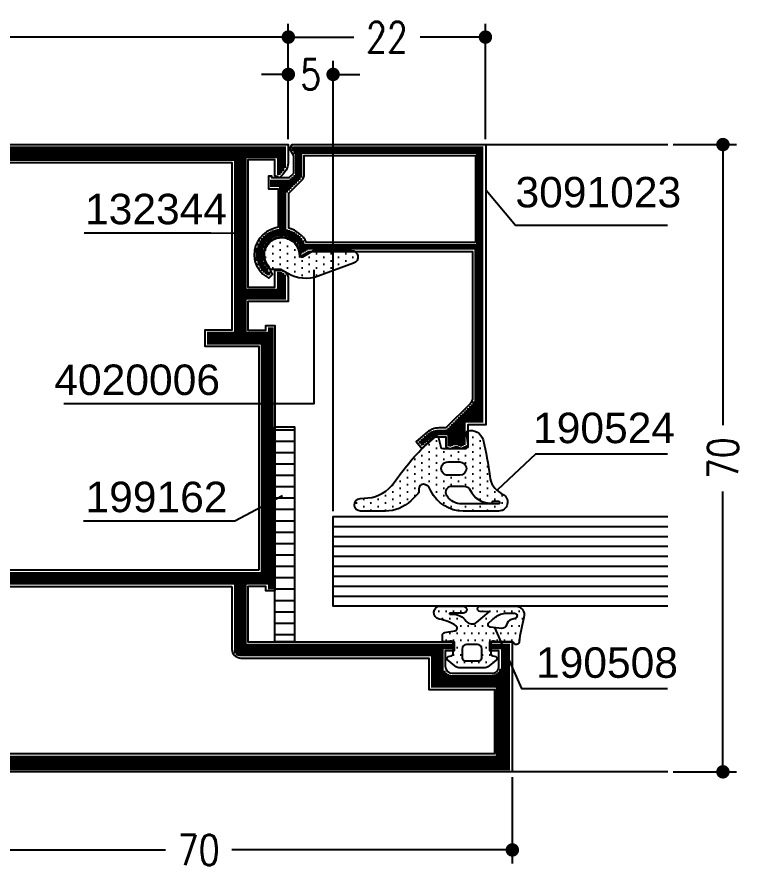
# Model space of a CAD drawing. Extents: x 14 to 627, y 30 to 279.
# Drawn here: x 138.93 to 179.44, y 58.8 to 106.39 of the extents above; entities that cross this region are included whole.
import ezdxf
from ezdxf.enums import TextEntityAlignment as Align

# ---------------------------------------------------------------- set-up
doc = ezdxf.new("R2010")
doc.units = 0
doc.header["$LTSCALE"] = 6
doc.linetypes.add('AUSGEZOGEN', pattern=[0])
doc.layers.get('0').update_dxf_attribs({"color": 4, "linetype": 'CONTINUOUS'})
doc.layers.get('DEFPOINTS').update_dxf_attribs({"linetype": 'AUSGEZOGEN'})
for name, color, linetype in [('CONST18', 3, 'CONTINUOUS'), ('CONST25', 3, 'CONTINUOUS'), ('DICHT_PAR', 3, 'CONTINUOUS'), ('DICHT_SCH', 3, 'CONTINUOUS'), ('KH_NOR', 7, 'CONTINUOUS'), ('KH_SCH', 3, 'CONTINUOUS'), ('KN_NOR', 7, 'CONTINUOUS'), ('KN_SCH', 3, 'CONTINUOUS'), ('LLMASSE', 7, 'AUSGEZOGEN'), ('PNR', 7, 'CONTINUOUS')]:
    doc.layers.add(name, color=color, linetype=linetype)
doc.styles.get("Standard").update_dxf_attribs({"font": 'simplex.shx', "width": 0.8})
doc.styles.add('SWISSL', font='swissl.ttf')
doc.dimstyles.new('DOK-1ZU1-PUNKT', dxfattribs={"dimscale": 0, "dimtxt": 3, "dimasz": 1.5, "dimexe": 1.5, "dimexo": 0.6, "dimgap": 1.5, "dimtad": 0, "dimdsep": 46, "dimtxsty": 'Standard', "dimblk": 'PUNKT', "dimblk1": 'PUNKT', "dimblk2": 'PUNKT', "dimcen": 0, "dimclrd": 2, "dimclre": 2, "dimclrt": 7, "dimadec": 0, "dimazin": 0, "dimtfac": 0.7, "dimtdec": 4, "dimtofl": 0, "dimtmove": 0, "dimatfit": 3, "dimldrblk": 'PUNKT', "dimfxl": 1, "dimtolj": 1, "dimtzin": 0, "dimarcsym": 0})
doc.dimstyles.new('DOK-1ZU1-STRICH1', dxfattribs={"dimscale": 0, "dimtxt": 3, "dimasz": 1.5, "dimexe": 1.5, "dimexo": 0.6, "dimgap": 1.5, "dimtad": 0, "dimdsep": 46, "dimtxsty": 'Standard', "dimblk": 'PUNKT', "dimblk1": 'PUNKT', "dimblk2": 'PUNKT', "dimcen": 0, "dimclrd": 2, "dimclre": 2, "dimclrt": 7, "dimadec": 0, "dimazin": 0, "dimtfac": 0.7, "dimtdec": 4, "dimtofl": 0, "dimtmove": 0, "dimatfit": 3, "dimldrblk": 'PUNKT', "dimfxl": 1, "dimtolj": 1, "dimtzin": 0, "dimarcsym": 0})
doc.dimstyles.new('DOK-1ZU2-PUNKT', dxfattribs={"dimscale": 0.5, "dimtxt": 3.4, "dimasz": 1.5, "dimexe": 1.5, "dimexo": 0.6, "dimgap": 1.5, "dimtad": 0, "dimlfac": 2, "dimdsep": 46, "dimtxsty": 'Standard', "dimblk": 'PUNKT', "dimblk1": 'PUNKT', "dimblk2": 'PUNKT', "dimcen": 0, "dimclrd": 3, "dimclre": 3, "dimclrt": 3, "dimadec": 0, "dimazin": 0, "dimtfac": 0.7, "dimtdec": 4, "dimtofl": 0, "dimtmove": 0, "dimatfit": 3, "dimldrblk": 'PUNKT', "dimfxl": 1, "dimtolj": 1, "dimtzin": 0, "dimarcsym": 0})

# ---------------------------------------------------------------- blocks, each defined once
blk = doc.blocks.new('STREIFEN')
at = {"layer": 'DICHT_SCH'}
h = blk.add_hatch(dxfattribs=at)
h.set_pattern_fill('LINE', color=256, scale=0.4, angle=90, style=0)
h.set_pattern_definition([(90, (-94.31533518184392, -226.5009291368289), (-1.27, 7.776250346772095e-17), [])])
h.paths.add_polyline_path([(0, 2.199999999999989), (0, 0), (24, 0), (24, 2.199999999999989)])
at = {"layer": 'DICHT_PAR'}
blk.add_lwpolyline([(0, 2.199999999999989), (0, 0), (24, 0), (24, 2.199999999999989)], close=True, dxfattribs=at)
blk = doc.blocks.new('LL199162')
blk.add_blockref('STREIFEN', (0, 0))
blk = doc.blocks.new('B-LL190508')
at = {"layer": 'DICHT_SCH'}
h = blk.add_hatch(dxfattribs=at)
h.set_pattern_fill('DOTS', color=256, scale=13, angle=-90.00000000000001, style=0)
h.set_pattern_definition([(270, (1.050707049445437, -3.70677759522296), (0.8124999999999999, -0.4062500000000002), [0, -0.8125])])
edge = h.paths.add_edge_path()
edge.add_arc((2.999999982506951, 0.330593251072699), 1.000000000000001, -1.272221872585407e-14, 105.2232402070224)
edge.add_arc((-2.514192307719908, 20.59370464558474), 20.00000000000001, -82.88554434381888, -74.7767597929776, ccw=False)
edge.add_arc((-1.74930629981418e-08, 0.4499999930694827), 0.3000000000000016, 97.11445565618142, 240.0000000000002)
edge.add_arc((-0.3000000174930602, -0.06961524920117768), 0.2999999999999985, -6.821210263296962e-13, 59.999999999999886, ccw=False)
edge.add_line((-1.74930629981418e-08, -0.06961524920117768), (-1.749306551574175e-08, -1.687299176897463))
edge.add_line((-1.74930629981418e-08, -1.687299176897469), (0.08977773039364839, -2.022354293399717))
edge.add_arc((-0.2000000174930801, -2.1000000069305), 0.3000000000000153, -89.99999999999682, 15.000000000005627, ccw=False)
edge.add_line((-0.2000000174930658, -2.400000006930526), (-1.26980192109938, -2.400000006930522))
edge.add_arc((-1.269801921222436, -2.100000007090898), 0.2999999998396241, -165.00000002350225, -89.99999997649633, ccw=False)
edge.add_line((-1.559579668986101, -2.177645720461271), (-1.647844684532831, -1.848236197910008))
edge.add_arc((-1.841029849790642, -1.900000006930512), 0.2, 15.00000000000025, 140.0000000000012)
edge.add_line((-1.994238738414436, -1.771442484993216), (-2.666044460612047, -2.572069367947591))
edge.add_arc((-1.900000017493054, -3.214856977634113), 1, 140.0000000000009, 180)
edge.add_line((-2.900000017493054, -3.214856977634113), (-2.900000017493053, -5.785143036226918))
edge.add_arc((-1.900000017493054, -5.785143036226913), 1, 180.0000000000002, 219.9999999999993)
edge.add_line((-2.66604446061204, -6.427930645913449), (-1.994238738414435, -7.228557528867826))
edge.add_arc((-1.841029849750596, -7.10000000711112), 0.199999999914585, 219.9999999529931, 345.0000000470065)
edge.add_line((-1.647844684532826, -7.151763815951028), (-1.559579668986093, -6.822354293399767))
edge.add_arc((-1.26980192109937, -6.900000006930512), 0.2999999999999993, 89.99999999999977, 164.9999999999999, ccw=False)
edge.add_line((-1.26980192109937, -6.600000006930514), (-0.200000017493057, -6.600000006930511))
edge.add_arc((-0.2000000174930658, -6.900000006930512), 0.3000000000000007, -8.58393680451428, 89.99999999999977, ccw=False)
edge.add_line((0.09663946208705632, -6.944777447170452), (0.002240329453530587, -7.57014838010388))
edge.add_arc((0.1999999823428471, -7.600000007071685), 0.1999999998588273, 171.4160631484813, 270.0000000470075)
edge.add_line((0.1999999825069398, -7.800000006930503), (0.7482700931537671, -7.800000006930507))
edge.add_arc((0.7482700931537654, -7.50000000693052), 0.2999999999999936, -90.00000000000001, -10.00000000000015)
edge.add_line((1.043712419057416, -7.552094460230592), (1.247227064125431, -6.397905553630457))
edge.add_arc((1.542669390029092, -6.450000006930537), 0.2999999999999962, 33.71261571377721, 169.9999999999996, ccw=False)
edge.add_arc((-2.366940695689946, -9.0586297195659), 5.000000000000002, 10.19230633593429, 33.71261571377801, ccw=False)
edge.add_arc((3.269406714833197, -8.022391051604316), 0.7311143642865103, 191.957423447899, 357.8366345207012)
edge.add_line((3.999999982506951, -8.049989799689357), (3.999962546374912, -5.482666080798323))
edge.add_arc((3.599962546417432, -5.482671913507559), 0.4000000000000089, 0.0008354740569873116, 180.0008354740567)
edge.add_line((3.199962546459945, -5.482677746216808), (3.199980918121061, -6.959880956656836))
edge.add_arc((3.153974862705981, -6.959881242778323), 0.04600605541597135, -180.0003563347002, 0.0003563346957093927, ccw=False)
edge.add_line((3.10796880729089, -6.959880956656832), (3.107968807290888, -6.747518851348637))
edge.add_arc((1.108037209938646, -6.730977814135912), 1.999999999999996, -0.4738712128819647, 52.82349616045679)
edge.add_arc((2.799999982506948, -4.500000006930534), 0.7999999999999993, 140.4219632427655, 232.8234961604567, ccw=False)
edge.add_line((2.183393958129914, -3.990297141819951), (3.357509942728503, -2.569926492610808))
edge.add_line((3.3575099427285, -2.569926492610819), (3.399999982506952, -3.584999032961219))
edge.add_arc((3.699999982506954, -3.584999033207325), 0.2999999999999998, 179.9999999529953, 360.0000000470047)
edge.add_line((3.999999982506951, -3.584999032961207), (3.999999982506956, 0.3305932510727114))
edge = h.paths.add_edge_path(flags=16)
edge.add_line((3.199999982506954, -0.6282729752047373), (3.199999982506954, 0.2305932510726976))
edge.add_arc((2.899999982506957, 0.2305932510727047), 0.3000000000000016, -1.272221872585407e-14, 165)
edge.add_line((2.610222234620226, 0.3082389646034613), (2.50596038668327, -0.08087154918825945))
edge.add_arc((1.733219725652022, 0.1261836868937536), 0.7999999999999997, -78.15788068679927, -15, ccw=False)
edge.add_arc((1.999999982506937, -1.14614814661212), 0.5000000000000001, 101.842119313201, 186.0290041602307)
edge.add_line((1.50276555563457, -1.198664094027222), (1.634078603093823, -2.441969625167381))
edge.add_arc((1.932419259140191, -2.410460056973946), 0.2999999998965212, 186.0290041132243, 320.4219632897709)
edge.add_line((2.163646518358634, -2.601598631134792), (2.741515043449543, -1.902530137981206))
edge.add_arc((1.199999982506954, -0.6282729752047373), 1.999999999999994, -39.5780367572354, -1.272221872585407e-14)
edge = h.paths.add_edge_path(flags=16)
edge.add_arc((-0.8000000174930602, -5.100000006930529), 0.4999999999999964, -90, 0, ccw=False)
edge.add_line((-0.8000000174930602, -5.600000006930514), (-1.800000017493061, -5.600000006930514))
edge.add_arc((-1.800000017739192, -5.300000007176649), 0.299999999753874, -180.00000004700632, -89.99999995299368, ccw=False)
edge.add_line((-2.100000017493057, -5.300000006930517), (-2.10000001749306, -3.700000006930507))
edge.add_arc((-1.80000001749306, -3.700000006930509), 0.3000000000000009, 89.99999999999977, 180, ccw=False)
edge.add_line((-1.80000001749306, -3.400000006930512), (-0.8000000174930588, -3.400000006930515))
edge.add_arc((-0.8000000174930602, -3.900000006930512), 0.5, -2.2737367544323206e-13, 89.99999999999977, ccw=False)
edge.add_line((-0.3000000174930602, -3.900000006930512), (-0.300000017493063, -5.10000000693052))
at = {"layer": 'DICHT_PAR'}
for points in [[(3.999999982506953, 0.3305932510727132, 0.4943569637722948), (2.737419397258055, 1.295503317478037, -0.03539601838339958), (-0.03715556858015745, 0.747690209609118, 0.7191390354989544), (-0.1500000174930527, 0.1901923719341596, -0.2679491924311256), (-1.749306122178496e-08, -0.06961524920117768), (-1.749306210996338e-08, -1.687299176897469), (0.089777730393652, -2.022354293399715, -0.4931454260313171), (-0.200000017493065, -2.400000006930526), (-1.26980192109937, -2.400000006930512, -0.3394542590921118), (-1.559579668986101, -2.177645720461271), (-1.647844684532826, -1.848236197910012, 0.6068148963146014), (-1.994238738414436, -1.771442484993216), (-2.666044460612055, -2.572069367947591, 0.1763269807084609), (-2.900000017493054, -3.214856977634113), (-2.900000017493054, -5.785143036226913, 0.1763269807084611), (-2.66604446061204, -6.427930645913449), (-1.994238738414436, -7.228557528867825, 0.6068148968758568), (-1.647844684532826, -7.151763815951028), (-1.559579668986087, -6.822354293399755, -0.339454258863376), (-1.26980192109937, -6.600000006930514), (-0.2000000174930516, -6.600000006930514, -0.4588069095179975), (0.09663946208705632, -6.944777447170452), (0.00224032945352981, -7.570148380103888, 0.4588069100145539), (0.1999999825069398, -7.800000006930503), (0.7482700931537654, -7.800000006930503, 0.3639702342662018), (1.043712419057416, -7.552094460230592), (1.247227064125441, -6.397905553630466, -0.6763345122321475), (1.792218969968603, -6.28349172740063, -0.102988530757243), (2.55415619428125, -8.173866813745406, 0.8837861257265126), (3.999999982506951, -8.049989799689357), (3.999962546374904, -5.482666080798325, 0.9999999999999972), (3.199962546459945, -5.482677746216808), (3.199980918121058, -6.959880956656832, -1.000006219233057), (3.10796880729089, -6.959880956656832), (3.10796880729089, -6.74751885134863, 0.2368386138423189), (2.316582047487431, -5.137422237560642, -0.426544051657322), (2.183393958129914, -3.990297141819951), (3.357509942728502, -2.569926492610819), (3.399999982506957, -3.584999032961207, 1.000000000820386), (3.999999982506951, -3.584999032961207), (3.999999982506953, 0.3305932510727132)], [(3.199999982506956, -0.6282729752047373), (3.199999982506956, 0.2305932510727047, 0.8769764629927566), (2.610222234620228, 0.3082389646034613), (2.505960386683274, -0.08087154918825945, -0.282772991566958), (1.897392191408901, -0.656789749109862, 0.3847999234038062), (1.502765555634571, -1.198664094027222), (1.63407860309383, -2.441969625167388, 0.6643541298328625), (2.163646518358636, -2.601598631134792), (2.741515043449542, -1.902530137981202, 0.1744291887555947), (3.199999982506956, -0.6282729752047373)], [(-0.3000000174930584, -5.100000006930529, -0.414213562373095), (-0.8000000174930602, -5.600000006930514), (-1.80000001749306, -5.600000006930514, -0.414213562853683), (-2.100000017493057, -5.300000006930517), (-2.100000017493057, -3.700000006930509, -0.4142135623730961), (-1.80000001749306, -3.400000006930512), (-0.8000000174930602, -3.400000006930512, -0.414213562373095), (-0.3000000174930584, -3.900000006930512), (-0.3000000174930584, -5.100000006930529)]]:
    blk.add_lwpolyline(points, format="xyb", close=True, dxfattribs=at)
blk = doc.blocks.new('PUNKT')
at = {"color": 0, "linetype": 'CONTINUOUS'}
blk.add_line((-0.5, 0), (-1, 0), dxfattribs=at)
at = {"color": 0, "linetype": 'CONTINUOUS', "const_width": 0.5}
blk.add_lwpolyline([(-0.25, 0, 1), (0.25, 0, 1)], format="xyb", close=True, dxfattribs=at)
blk = doc.blocks.new('*D46')
at = {"layer": 'DEFPOINTS', "color": 0}
for p in [(131.5699647774539, 64.2793853875289), (166.5696997443237, 64.27938538737507), (166.5696997443237, 59.92026233987235)]:
    blk.add_point(p, dxfattribs=at)
at = {"layer": 'LLMASSE', "color": 3, "lineweight": -2}
for p, q in [((131.5699647774539, 63.97938538752891), (131.5699647774539, 59.17026233987235)), ((166.5696997443237, 63.97938538737507), (166.5696997443237, 59.17026233987235)), ((132.3199647774539, 59.92026233987235), (147.2188798799364, 59.92026233987235)), ((165.8196997443237, 59.92026233987235), (150.9207846418412, 59.92026233987235))]:
    blk.add_line(p, q, dxfattribs=at)
at = {"layer": 'LLMASSE', "color": 3, "lineweight": -2, "xscale": 0.75, "yscale": 0.75, "zscale": 0.75, "rotation": 180}
blk.add_blockref('PUNKT', (131.5699647774539, 59.92026233987235), dxfattribs=at)
at = {"layer": 'LLMASSE', "color": 3, "lineweight": -2, "xscale": 0.75, "yscale": 0.75, "zscale": 0.75}
blk.add_blockref('PUNKT', (166.5696997443237, 59.92026233987235), dxfattribs=at)
at = {"layer": 'LLMASSE', "color": 3, "insert": (149.0698322608888, 59.92026233987235), "char_height": 1.7, "attachment_point": 5}
blk.add_mtext('\\A1;70', dxfattribs=at)
blk = doc.blocks.new('*D48')
at = {"layer": 'DEFPOINTS', "color": 0}
for p in [(154.0696997444775, 103.1944517488074), (154.0696997444775, 99.27938538737507), (156.5696997444007, 78.5293573907327)]:
    blk.add_point(p, dxfattribs=at)
at = {"layer": 'LLMASSE', "color": 3, "lineweight": -2}
for p, q in [((154.0696997444775, 99.57938538737507), (154.0696997444775, 103.9444517488074)), ((156.5696997444007, 78.8293573907327), (156.5696997444007, 103.9444517488074)), ((153.3196997444775, 103.1944517488074), (152.5696997444775, 103.1944517488074)), ((157.3196997444007, 103.1944517488074), (158.0696997444007, 103.1944517488074))]:
    blk.add_line(p, q, dxfattribs=at)
at = {"layer": 'LLMASSE', "color": 3, "lineweight": -2, "xscale": 0.75, "yscale": 0.75, "zscale": 0.75}
blk.add_blockref('PUNKT', (154.0696997444775, 103.1944517488074), dxfattribs=at)
at = {"layer": 'LLMASSE', "color": 3, "lineweight": -2, "xscale": 0.75, "yscale": 0.75, "zscale": 0.75, "rotation": 180}
blk.add_blockref('PUNKT', (156.5696997444007, 103.1944517488074), dxfattribs=at)
at = {"layer": 'LLMASSE', "color": 3, "insert": (155.3196997444391, 103.1944517488074), "char_height": 1.7, "attachment_point": 5}
blk.add_mtext('\\A1;5', dxfattribs=at)
blk = doc.blocks.new('*D52')
at = {"layer": 'DEFPOINTS', "color": 0}
for p in [(175.2480016913155, 99.27935738734948), (178.32404132855, 99.27935738734948), (175.248001690964, 64.27938538737503)]:
    blk.add_point(p, dxfattribs=at)
at = {"layer": 'LLMASSE', "color": 3, "lineweight": -2}
for p, q in [((175.5480016913155, 99.27935738734948), (179.07404132855, 99.27935738734948)), ((178.32404132855, 98.52935738734948), (178.32404132855, 83.63032376831462)), ((178.32404132855, 65.02938538737503), (178.32404132855, 79.92841900640987)), ((175.548001690964, 64.27938538737503), (179.07404132855, 64.27938538737503))]:
    blk.add_line(p, q, dxfattribs=at)
at = {"layer": 'LLMASSE', "color": 3, "lineweight": -2, "xscale": 0.75, "yscale": 0.75, "zscale": 0.75}
for p, rotation in [((178.32404132855, 99.27935738734948), 90), ((178.32404132855, 64.27938538737503), 270)]:
    blk.add_blockref('PUNKT', p, dxfattribs=dict(at, rotation=rotation))
at = {"layer": 'LLMASSE', "color": 3, "insert": (178.32404132855, 81.77937138736227), "char_height": 1.7, "attachment_point": 5, "rotation": 90}
blk.add_mtext('\\A1;70', dxfattribs=at)
blk = doc.blocks.new('B-LL132344')
at = {"layer": 'KH_SCH'}
h = blk.add_hatch(dxfattribs=at)
h.set_pattern_fill('_U', color=256, scale=0.2, style=0, pattern_type=0)
h.set_pattern_definition([(0, (33.76173578562217, 26.39453715693752), (0, 0.2), [])])
edge = h.paths.add_edge_path()
edge.add_line((0.2000127274254686, 6.200530902876203), (19.99997200015385, 6.200613742728223))
edge.add_line((19.99997200015385, 6.200613742728223), (19.99997200015368, -6.299936361737187))
edge.add_line((19.99997200015368, -6.299936361737187), (22.59997200033171, -6.299936361648312))
edge.add_line((22.59997200033171, -6.299936361648312), (22.59997200004744, -4.199936361471876))
edge.add_line((22.59997200004744, -4.199936361471876), (21.29997200002271, -4.19993636163596))
edge.add_line((21.29997200002271, -4.19993636163596), (21.299971999977, -0.2999363616110244))
edge.add_line((21.299971999977, -0.2999363616110244), (48.699971999977, -0.2999363615694079))
edge.add_line((48.699971999977, -0.2999363615694079), (48.69997200002271, -4.199936361557068))
edge.add_line((48.69997200002271, -4.199936361557068), (47.39997199995555, -4.199936361639109))
edge.add_line((47.39997199995555, -4.199936361639109), (47.39997200013647, -6.299936361733069))
edge.add_line((47.39997200013647, -6.299936361733069), (50.83702419018825, -6.299936361544775))
edge.add_line((50.83702419018825, -6.299936361544775), (51.11914735934013, -4.699936361387349))
edge.add_line((51.11914735934013, -4.699936361387349), (49.8999720000024, -4.699936361630025))
edge.add_line((49.8999720000024, -4.699936361630025), (49.89997199994603, -0.2999363616528932))
edge.add_line((49.89997199994603, -0.2999363616528932), (55.69997169745225, -0.2999363613224482))
edge.add_line((55.69997169745225, -0.2999363613224482), (55.69999969745218, -18.80000000015233))
edge.add_line((55.69999969745218, -18.80000000015233), (69.80000003672086, -18.80000000005278))
edge.add_line((69.80000003672086, -18.80000000005278), (69.8000126907565, 50.8000000001376))
edge.add_line((69.8000126907565, 50.8000000001376), (68.10417578330677, 50.8))
edge.add_arc((68.10417578330677, 48.99999999999999), 1.800000000000011, 90, 135.0000000000016)
edge.add_line((66.83138357717094, 50.27279220613575), (66.52379677833721, 49.96520540730201))
edge.add_line((66.52379677833721, 49.96520540730201), (66.63364845485576, 49.70000000000152))
edge.add_line((66.63364845485576, 49.70000000000152), (68.50001272723357, 49.7000000000228))
edge.add_line((68.50001272723357, 49.7000000000228), (68.50001272754737, 46.29999999984429))
edge.add_line((68.50001272754737, 46.29999999984429), (53.90001272729575, 46.29999999998138))
edge.add_line((53.90001272729575, 46.29999999998138), (53.90001272724925, 49.6999999999795))
edge.add_line((53.90001272724925, 49.6999999999795), (55.80001272735865, 49.69999999997948))
edge.add_line((55.80001272735865, 49.69999999997948), (55.80001272727252, 50))
edge.add_arc((55.00001272727252, 50), 0.7999999999999972, 0, 90.00000000211544)
edge.add_line((55.00001272724298, 50.8), (52.70001272719573, 50.79999999991507))
edge.add_line((52.70001272719573, 50.79999999991507), (52.70001272754441, 46.29999999983976))
edge.add_line((52.70001272754441, 46.29999999983976), (49.10001272732891, 46.29999999995513))
edge.add_line((49.10001272732891, 46.29999999995513), (49.10001272726738, 48.70000000000002))
edge.add_line((49.10001272726738, 48.70000000000002), (49.60001272727252, 48.70000000000003))
edge.add_line((49.60001272727252, 48.70000000000003), (49.60001272727253, 49.30000000000003))
edge.add_line((49.60001272727253, 49.30000000000003), (20.39999999999999, 49.30000000000001))
edge.add_line((20.39999999999999, 49.30000000000001), (20.39999999999999, 48.7))
edge.add_line((20.39999999999999, 48.7), (20.89999872727169, 48.69999999999999))
edge.add_line((20.89999872727169, 48.69999999999999), (20.9000140000599, 46.30000000005455))
edge.add_line((20.9000140000599, 46.30000000005455), (14.30001272726719, 46.29999999994541))
edge.add_line((14.30001272726719, 46.29999999994541), (14.30001273377724, 69.30000000548286))
edge.add_line((14.30001273377724, 69.30000000548286), (13.7000127272438, 69.30000000132453))
edge.add_line((13.7000127272438, 69.30000000132453), (13.70001272740789, 68.29999999993123))
edge.add_line((13.70001272740789, 68.29999999993123), (11.80001283973202, 68.29999999999998))
edge.add_arc((11.80001283976822, 69.3000001124957), 1.000000112495712, 180.0000000000041, 269.9999999979258, ccw=False)
edge.add_line((10.80001272727252, 69.30000011249562), (10.80001272727218, 73.69999999739613))
edge.add_arc((11.80001271555325, 73.70000001171894), 0.9999999882810721, 89.9999993286632, 180.0000008206364, ccw=False)
edge.add_line((11.80001272727029, 74.7), (13.70001272723561, 74.70000000002292))
edge.add_line((13.70001272723561, 74.70000000002292), (13.70001272731764, 73.70000000380085))
edge.add_line((13.70001272731764, 73.70000000380085), (14.30001271037002, 73.70000001538806))
edge.add_line((14.30001271037002, 73.70000001538806), (14.30001273179352, 75.80000000677212))
edge.add_line((14.30001273179352, 75.80000000677212), (0.2000127271195744, 75.79999999994303))
edge.add_line((0.2000127271195741, 75.79999999994303), (0.2000127274254686, 6.20053090287621))
edge = h.paths.add_edge_path(flags=16)
edge.add_line((22.30001306618141, 47.90000000000001), (22.30000137339752, 6.200000000000003))
edge.add_line((22.30000137339752, 6.200000000000003), (21.6, 6.200000000000003))
edge.add_line((21.6, 6.200000000000003), (21.60000000000001, 1.099999999999998))
edge.add_line((21.60000000000001, 1.099999999999998), (47.69994400000019, 1.100000000000009))
edge.add_line((47.69994400000019, 1.100000000000009), (47.69994400000019, 10.80000000000074))
edge.add_line((47.69994400000019, 10.80000000000074), (49.09999999999999, 10.80000000000074))
edge.add_line((49.09999999999999, 10.80000000000074), (49.09999999999998, 7.80000000000074))
edge.add_line((49.09999999999998, 7.80000000000074), (57.09999999999995, 7.800000000000683))
edge.add_line((57.09999999999995, 7.800000000000683), (57.09999999999994, 7.199999999918649))
edge.add_arc((56.30000000036912, 7.199999999631508), 0.7999999996308134, -90.00000002644128, 2.0564925762300845e-08, ccw=False)
edge.add_line((56.29999999999993, 6.400000000000691), (50.29999999999997, 6.400000000000723))
edge.add_arc((50.29999999999995, 5.200000000000724), 1.199999999999999, 89.99999999999933, 179.9999999999997)
edge.add_line((49.09999999999995, 5.200000000000731), (49.09999999999996, 2.299999999999997))
edge.add_arc((50.29999999999995, 2.299999999999994), 1.199999999999996, 179.9999999999998, 270.0000000000007)
edge.add_line((50.29999999999997, 1.099999999999994), (56.29999999999995, 1.100000000000069))
edge.add_arc((56.29999999999995, 0.3000000000000682), 0.8000000000000007, 0, 90.00000000000051, ccw=False)
edge.add_line((57.09999999999995, 0.3000000000000682), (57.09999999999997, -17.20000000000014))
edge.add_line((57.09999999999997, -17.20000000000014), (68.20000000000002, -17.19999999999997))
edge.add_line((68.20000000000002, -17.19999999999997), (68.20000000000002, 44.89999999999993))
edge.add_line((68.20000000000002, 44.89999999999993), (49.10001272727235, 44.90000000000006))
edge.add_line((49.10001272727235, 44.90000000000006), (49.10001272727247, 41.90000000000005))
edge.add_line((49.10001272727247, 41.90000000000005), (47.69995672727239, 41.90000000000004))
edge.add_line((47.69995672727239, 41.90000000000004), (47.69995672727231, 47.90000000000001))
edge.add_line((47.69995672727231, 47.90000000000001), (22.30001306618141, 47.90000000000001))
edge = h.paths.add_edge_path(flags=16)
edge.add_line((20.90000000000004, 44.90000000000004), (13.70001272727268, 44.90000000000004))
edge.add_arc((13.70001272727268, 45.70000000000005), 0.8000000000000043, 180, 270, ccw=False)
edge.add_line((12.90001272727268, 45.70000000000005), (12.90001272727256, 66.90000000000296))
edge.add_line((12.90001272727256, 66.90000000000296), (9.400012727322208, 66.89999999995173))
edge.add_line((9.400012727322208, 66.89999999995173), (9.400012727270932, 74.20000000000013))
edge.add_line((9.400012727270932, 74.20000000000013), (1.799999999999772, 74.20000000000002))
edge.add_line((1.799999999999773, 74.20000000000002), (1.799999999999773, 7.80000000000004))
edge.add_line((1.799999999999773, 7.800000000000033), (20.90000000000005, 7.800000000000004))
edge.add_line((20.90000000000005, 7.800000000000004), (20.90000000000004, 44.90000000000004))
at = {"layer": 'KH_NOR'}
for points in [[(1.272742634752224e-05, 6.000530066106556), (19.79997200015385, 6.000612905958572), (19.79997200015368, -6.49993636174402), (22.79997200035879, -6.499936361641472), (22.79997200002037, -3.999936361446633), (21.49997200002036, -3.999936361610713), (21.49997199997934, -0.4999363616107253), (48.49997199997934, -0.4999363615697092), (48.49997200002036, -3.99993636156969), (47.19997199993832, -3.999936361651732), (47.1999720001537, -6.499936361744025), (51.00484411642628, -6.49993636153558), (51.35749807786596, -4.4999363613399), (50.09997199999985, -4.499936361590212), (50.09997199994858, -0.4999363616414989), (55.49997200015369, -0.4999363613338446), (55.50000000015361, -19.00000000015374), (70.00000000035871, -19.00000000005137), (70.00001272711869, 51.00000000015382), (68.10417578330677, 51, 0.198912367379658), (66.68996222093367, 50.41421356237309), (66.28788069291656, 50.01213203435597), (66.50001272727252, 49.50000000000001), (68.30001272725201, 49.50000000002052), (68.30001272752891, 46.49999999984618), (54.10001272729301, 46.49999999997949), (54.100012727252, 49.49999999997949), (56.0000127274161, 49.49999999997951), (56.00001272727252, 50, 0.414213562373095), (55.00001272727252, 51), (52.50001272718023, 50.9999999999077), (52.50001272752891, 46.49999999984618), (49.30001272732379, 46.49999999994873), (49.30001272727251, 48.50000000000001), (49.80001272727252, 48.50000000000001), (49.80001272727252, 49.50000000000001), (20.19999999999999, 49.5), (20.19999999999999, 48.5), (20.69999999999999, 48.5), (20.7000127273235, 46.50000000005127), (14.5000127273238, 46.49999999994873), (14.50001273383385, 69.50000000686899), (13.50001272721097, 69.49999999993847), (13.50001272737507, 68.49999999993847), (11.80001272727236, 68.5, -0.41421348000001), (11.00001272727252, 69.30000000000007), (11.00001272727217, 73.70000000000005, -0.4142135699999867), (11.8000127272727, 74.5), (13.50001272725201, 74.5000000000205), (13.50001272733404, 73.49999999993847), (14.50001270832968, 73.50000001925048), (14.50001273383385, 76.00000000686899), (1.272711869504395e-05, 75.99999999984617), (1.272742634752224e-05, 6.000530066106556)], [(20.70000000000005, 44.70000000000005), (13.70001272727268, 44.70000000000005, -0.414213562373095), (12.70001272727268, 45.70000000000005), (12.70001272727256, 66.70000000000005), (9.200012727323617, 66.69999999994877), (9.200012727272338, 74.00000000000011), (1.999999999999773, 74), (1.999999999999773, 8.000000000000028), (20.70000000000005, 8), (20.70000000000005, 44.70000000000005)], [(22.50001301010092, 47.7), (22.50000131731703, 6.000000000000004), (21.8, 6.000000000000004), (21.8, 1.299999999999997), (47.49994400000018, 1.300000000000001), (47.4999440000002, 11.00000000000074), (49.29999999999998, 11.00000000000074), (49.29999999999997, 8.000000000000735), (57.29999999999994, 8.000000000000686), (57.29999999999994, 7.200000000000692, -0.4142135626133905), (56.29999999999993, 6.200000000000692), (50.29999999999997, 6.200000000000728, 0.4142135623730961), (49.29999999999996, 5.200000000000731), (49.29999999999995, 2.299999999999997, 0.4142135623730992), (50.29999999999997, 1.299999999999994), (56.29999999999994, 1.300000000000068, -0.4142135623730992), (57.29999999999995, 0.3000000000000682), (57.29999999999995, -17.00000000000014), (68, -16.99999999999997), (68, 44.69999999999993), (49.30001272727236, 44.70000000000005), (49.30001272727247, 41.70000000000005), (47.49995672727238, 41.70000000000005), (47.49995672727232, 47.7), (22.50001301010092, 47.7)]]:
    blk.add_lwpolyline(points, format="xyb", close=True, dxfattribs=at)
blk = doc.blocks.new('*U55')
at = {"layer": 'CONST25'}
for p, q in [((-2.842170943040401e-14, 9.999999999999773), (37.35660389312687, 9.999999999999773)), ((-2.842170943040401e-14, 8.888888888888687), (37.35660389312687, 8.888888888888687)), ((-2.842170943040401e-14, 7.777777777777601), (37.35660389312687, 7.777777777777601)), ((-2.842170943040401e-14, 6.666666666666515), (37.35660389312687, 6.666666666666515)), ((-2.842170943040401e-14, 5.555555555555429), (37.35660389312687, 5.555555555555429)), ((-2.842170943040401e-14, 4.444444444444343), (37.35660389312687, 4.444444444444343)), ((-2.842170943040401e-14, 3.333333333333258), (37.35660389312687, 3.333333333333258)), ((-2.842170943040401e-14, 2.222222222222172), (37.35660389312687, 2.222222222222172)), ((-2.842170943040401e-14, 1.111111111111086), (37.35660389312687, 1.111111111111086))]:
    blk.add_line(p, q, dxfattribs=at)
blk.add_lwpolyline([(37.35660389312687, 0), (0, 0), (2.842170943040401e-14, 10), (37.3566038931269, 10)], dxfattribs=at)
blk = doc.blocks.new('*D59')
at = {"color": 3, "lineweight": -2}
for p, q in [((119.8196997443749, 105.27940702403), (134.7187473636495, 105.27940702403)), ((153.3196997448289, 105.27940702403), (138.4206521255543, 105.27940702403)), ((119.0696997443749, 105.1343266339827), (119.0696997443749, 104.52940702403))]:
    blk.add_line(p, q, dxfattribs=at)
at = {"layer": 'DEFPOINTS', "color": 0}
for p in [(119.0696997443749, 105.4343266339827), (119.0696997443749, 105.27940702403), (154.0696997448289, 99.27935738745111)]:
    blk.add_point(p, dxfattribs=at)
at = {"color": 3, "lineweight": -2, "xscale": 0.75, "yscale": 0.75, "zscale": 0.75, "rotation": 180}
blk.add_blockref('PUNKT', (119.0696997443749, 105.27940702403), dxfattribs=at)
at = {"color": 3, "lineweight": -2, "xscale": 0.75, "yscale": 0.75, "zscale": 0.75}
blk.add_blockref('PUNKT', (154.0696997448289, 105.27940702403), dxfattribs=at)
at = {"color": 3, "insert": (136.5696997446019, 105.27940702403), "char_height": 1.7, "attachment_point": 5}
blk.add_mtext('\\A1;70', dxfattribs=at)
blk = doc.blocks.new('*D71')
at = {"color": 3, "linetype": 'ByBlock'}
for p, q in [((1.836909530733566e-17, 2.831068712794149e-15), (3.940542073943423e-16, 6.135606122153078)), ((11.00000000005164, -0.3000000000257018), (11.00000000005164, 6.135606122153078)), ((0.7500000000000003, 5.385606122153078), (3.649047619073427, 5.385606122153078)), ((10.25000000005164, 5.385606122153078), (7.350952380978189, 5.385606122153078))]:
    blk.add_line(p, q, dxfattribs=at)
at = {"layer": 'DEFPOINTS', "color": 0, "linetype": 'ByBlock'}
for p in [(11.00000000005164, 5.385606122153078), (0, -0.2999999999999972), (11.00000000005164, -0.6000000000257018)]:
    blk.add_point(p, dxfattribs=at)
at = {"color": 3, "linetype": 'ByBlock', "xscale": 0.75, "yscale": 0.75, "zscale": 0.75, "rotation": 180}
blk.add_blockref('PUNKT', (3.481314691260031e-16, 5.385606122153078), dxfattribs=at)
at = {"color": 3, "linetype": 'ByBlock', "xscale": 0.75, "yscale": 0.75, "zscale": 0.75}
blk.add_blockref('PUNKT', (11.00000000005164, 5.385606122153078), dxfattribs=at)
at = {"color": 3, "linetype": 'ByBlock', "insert": (5.500000000025807, 5.385606122153078), "char_height": 1.7, "attachment_point": 5}
blk.add_mtext('\\A1;22', dxfattribs=at)
blk = doc.blocks.new('B-LL190524')
at = {"layer": 'DICHT_SCH'}
h = blk.add_hatch(dxfattribs=at)
h.set_pattern_fill('DOTS', color=256, scale=13, style=0)
h.set_pattern_definition([(0, (-3.92410173595469, -2.758173902722573), (0.40625, 0.8125), [0, -0.8125])])
edge = h.paths.add_edge_path()
edge.add_arc((-3.317893153427004, 5.088597082690742), 2.499763217195936, 209.9886112795734, 263.450962235275, ccw=False)
edge.add_line((-5.482999999999979, 3.839145809143589), (-5.633999999999979, 4.100145809143591))
edge.add_arc((-6.50001270594689, 3.600149227737461), 0.9999872940589334, 30.00019413945395, 180.0001958734893)
edge.add_line((-7.49999999999998, 3.600145809143591), (-7.49999999999998, -0.3688541908564105))
edge.add_arc((-3.4998941207474, -0.3683754952568121), 4.000105907895506, 180.0068566278557, 244.0067749354298)
edge.add_line((-5.252999999999978, -3.963854190856409), (-4.85099999999998, -4.159854190856411))
edge.add_arc((-4.981615732636898, -4.428688760415451), 0.2988854218630834, 30.086777426792025, 64.08677712434991, ccw=False)
edge.add_line((-4.722999999999979, -4.278854190856411), (-4.566999999999981, -4.549854190856411))
edge.add_arc((-5.000006552633277, -4.799857741136122), 0.4999964497632269, -89.99924911820318, 30.000704658509278, ccw=False)
edge.add_line((-4.99999999999998, -5.299854190856411), (-5.30899999999998, -5.299854190856411))
edge.add_arc((-5.308858300480525, -5.599575336897352), 0.2997211795366636, 90.02708779118912, 135.3271954413014)
edge.add_line((-5.521999999999981, -5.388854190856414), (-6.34299999999998, -6.218854190856412))
edge.add_arc((-3.49939011838534, -9.032883733510333), 4.000609881723719, 135.2995618859506, 179.9995768971643)
edge.add_line((-7.49999999999998, -9.03285419085641), (-7.49999999999998, -11.79985419085641))
edge.add_arc((-6.800168349461039, -11.79985721048099), 0.699831650545456, 179.9997527809096, 354.9997836046462)
edge.add_line((-6.10299999999998, -11.86085419085641), (-6.027999999999979, -11.00885419085641))
edge.add_arc((-2.042363297241508, -11.3574111131723), 4.000848891731571, 124.7180367418269, 175.0020130776353, ccw=False)
edge.add_arc((-21.40454471195387, 16.5911929858545), 29.99942377251496, 304.7127477539026, 314.9966204203074)
edge.add_line((-0.1929999999999907, -4.622854190856426), (0.8120000000000207, -3.616854190856412))
edge.add_arc((0.6003736228409794, -3.405036694926893), 0.2994200646104273, 314.9741399064044, 434.974093683117)
edge.add_line((0.6780000000000221, -3.11585419085641), (-0.351999999999979, -2.839854190856411))
edge.add_arc((-0.3002386306365228, -2.646915420567336), 0.199761378747346, 179.9824380263412, 254.9823848290963, ccw=False)
edge.add_line((-0.4999999999999787, -2.646854190856413), (-0.4999999999999787, -0.09985419085641212))
edge.add_arc((-0.1997960646422729, -0.0998462910687038), 0.3002039354616461, 81.61131212566329, 180.0015077233884, ccw=False)
edge.add_line((-0.1559999999999793, 0.1971458091435885), (1.156000000000022, 0.003145809143589418))
edge.add_arc((1.199340047853499, 0.3001224449611525), 0.300122444961151, 261.6970073034988, 327.3366558788417)
edge.add_arc((0.0997399023290434, 0.5002534121344712), 1.399903313767392, 345.0090689760942, 435.5950010450154)
edge.add_arc((-7.018812010112732, -27.19893356731409), 29.99918197495759, 75.58753979790686, 83.46192188605454)
edge = h.paths.add_edge_path(flags=16)
edge.add_arc((-2.74999999999998, -0.7498541908564107), 0.7500000000000009, 0, 180)
edge.add_line((-3.49999999999998, -0.7498541908564106), (-3.49999999999998, -2.049854190856411))
edge.add_arc((-2.74999999999998, -2.049854191164067), 0.7500000000000009, 179.9999999764969, 360.0000000235032)
edge.add_line((-1.999999999999979, -2.049854190856411), (-1.999999999999979, -0.7498541908564107))
edge = h.paths.add_edge_path(flags=16)
edge.add_arc((-5.502050336243697, -0.2963033723751143), 0.7970962018495147, 359.385349966091, 424.6677949832867)
edge.add_arc((-4.100094565185552, 2.687772761748694), 2.499905462648351, 179.9914500601385, 244.88868677568712, ccw=False)
edge.add_line((-6.599999999999978, 2.688145809143588), (-6.599999999999978, 2.900145809143588))
edge.add_line((-6.599999999999978, 2.900145809143588), (-6.49999999999998, 2.900145809143588))
edge.add_arc((-6.499999925251442, 3.00014573439505), 0.09999992525148955, 269.9999571722104, 360.0000428277906)
edge.add_line((-6.399999999999981, 3.000145809143589), (-6.399999999999981, 3.600145809143591))
edge.add_arc((-6.499999925251441, 3.600145883892129), 0.09999992525148778, 359.9999571722104, 450.0000428277906)
edge.add_line((-6.49999999999998, 3.700145809143589), (-6.599999999999978, 3.700145809143589))
edge.add_arc((-6.600000074707498, 3.600145883851107), 0.09999992529250916, 89.99995719571199, 180.000042804286)
edge.add_line((-6.69999999999998, 3.600145809143591), (-6.69999999999998, -0.5028541908564108))
edge.add_arc((-4.700212425267197, -0.50255364064453), 1.999787597317789, 180.0086110438731, 235.0085152020055)
edge.add_line((-5.84699999999998, -2.140854190856412), (-5.80199999999998, -2.172854190856413))
edge.add_arc((-5.400316627351192, -1.599748081373475), 0.6998572315759647, 234.9738353795987, 370.8628248741053)
edge.add_line((-4.71299999999998, -1.467854190856411), (-4.704999999999981, -0.3048541908564104))
at = {"layer": 'DICHT_PAR'}
for points in [[(-3.602999999999977, 2.605145809143586, -0.237599), (-5.482999999999979, 3.839145809143589), (-5.633999999999979, 4.100145809143591, 0.7673270000000002), (-7.49999999999998, 3.600145809143591), (-7.49999999999998, -0.3688541908564105, 0.2867450000000001), (-5.252999999999978, -3.963854190856409), (-4.85099999999998, -4.159854190856411, -0.1494509999999999), (-4.722999999999979, -4.278854190856411), (-4.566999999999981, -4.549854190856411, -0.5773500002734709), (-4.99999999999998, -5.299854190856411), (-5.30899999999998, -5.299854190856411, 0.2002740000000002), (-5.521999999999981, -5.388854190856414), (-6.34299999999998, -6.218854190856412, 0.197552), (-7.49999999999998, -9.03285419085641), (-7.49999999999998, -11.79985419085641, 0.9572920000000007), (-6.10299999999998, -11.86085419085641), (-6.027999999999979, -11.00885419085641, -0.222995), (-4.320999999999979, -8.06885419085641, 0.04490199999999981), (-0.1929999999999907, -4.622854190856426), (0.8120000000000207, -3.616854190856412, 0.5773500002734713), (0.6780000000000221, -3.11585419085641), (-0.351999999999979, -2.839854190856411, -0.3394539999999996), (-0.4999999999999787, -2.646854190856413), (-0.4999999999999787, -0.09985419085641212, -0.4577840000000001), (-0.1559999999999793, 0.1971458091435885), (1.156000000000022, 0.003145809143589418, 0.2945039999999998), (1.452000000000021, 0.1381458091435873, 0.4172120002408051), (0.4480000000000218, 1.856145809143587, 0.03437200000000001), (-3.602999999999977, 2.605145809143586)], [(-4.704999999999981, -0.3048541908564104, 0.2928110002226887), (-5.16099999999998, 0.424145809143589, -0.290987), (-6.599999999999978, 2.688145809143588), (-6.599999999999978, 2.900145809143588), (-6.49999999999998, 2.900145809143588, 0.414214000240294), (-6.399999999999981, 3.000145809143589), (-6.399999999999981, 3.600145809143591, 0.4142140002402939), (-6.49999999999998, 3.700145809143589), (-6.599999999999978, 3.700145809143589, 0.4142140000000003), (-6.69999999999998, 3.600145809143591), (-6.69999999999998, -0.5028541908564108, 0.2446979999999999), (-5.84699999999998, -2.140854190856412), (-5.80199999999998, -2.172854190856413, 0.6738040002982226), (-4.71299999999998, -1.467854190856411), (-4.704999999999981, -0.3048541908564104)], [(-1.999999999999979, -0.7498541908564107, 0.9999999999999999), (-3.49999999999998, -0.7498541908564106), (-3.49999999999998, -2.049854190856411, 1.000000000410207), (-1.999999999999979, -2.049854190856411), (-1.999999999999979, -0.7498541908564107)]]:
    blk.add_lwpolyline(points, format="xyb", close=True, dxfattribs=at)
blk = doc.blocks.new('LL190524')
blk.add_blockref('B-LL190524', (0, 0))
blk = doc.blocks.new('B-LL3091023')
at = {"layer": 'KN_SCH'}
h = blk.add_hatch(dxfattribs=at)
h.set_pattern_fill('_U', color=256, scale=0.2, style=0, pattern_type=0)
h.set_pattern_definition([(0, (-12.61524086824097, 13.02250327400434), (0, 0.2), [])])
edge = h.paths.add_edge_path()
edge.add_line((-0.2000000000508084, 21.80000000010276), (-0.2000000000002728, 0.4154700538897877))
edge.add_line((-0.2000000000002728, 0.4154700538897864), (-0.4500000000000046, 0.2711324865925331))
edge.add_line((-0.4500000000000046, 0.2711324865925331), (-1.192820323027558, 0.7000000000520148))
edge.add_line((-1.192820323027558, 0.7000000000520148), (-3.282842712474642, 0.7000000000520223))
edge.add_line((-3.282842712474642, 0.7000000000520223), (-3.900000000000007, 0.08284271252664044))
edge.add_line((-3.900000000000007, 0.08284271252664047), (-3.900000000000013, -2.099999999947969))
edge.add_line((-3.900000000000013, -2.099999999947969), (-3.700000000000003, -2.099999999947976))
edge.add_line((-3.700000000000001, -2.099999999952376), (-4.699999999974835, -2.099999999974347))
edge.add_line((-4.699999999974835, -2.099999999974347), (-4.700000000005605, -0.9999999999419789))
edge.add_line((-4.700000000005605, -0.9999999999419791), (-9.356532657103545, -1.000000000081714))
edge.add_line((-9.356532657103545, -1.000000000081714), (-9.492087073757995, -1.524999999012127))
edge.add_arc((-12.30000000000001, -0.7999999999479821), 2.900000000000001, 270.07901743651803, 345.52248783316634, ccw=False)
edge.add_arc((-12.18013563536853, -0.9023955340299898), 2.800000000000001, 209.2081415121933, 267.62840437548994, ccw=False)
edge.add_line((-14.62412332264705, -2.26874987475974), (-14.42924214632983, -2.069287902908246))
edge.add_line((-14.42924214632983, -2.069287902908246), (-13.75317870728195, -2.38454146193488))
edge.add_arc((-12.29999999921613, -0.8000000003222183), 2.150000000266381, 227.4761480923444, 442.3377443620211)
edge.add_line((-12.01333333336139, 1.330803187171447), (-12.16120394194022, 1.35069689423467))
edge.add_line((-12.16120394194022, 1.35069689423467), (-11.69999999999955, 2.149525554427094))
edge.add_line((-11.69999999999955, 2.149525554427095), (-11.70000000015551, 20.70000000020778))
edge.add_line((-11.70000000015551, 20.70000000020778), (-28.18578597814051, 20.70000000005208))
edge.add_arc((-28.18578597812918, 19.50000000005209), 1.199999999999996, 90.00000000054077, 134.9999999999997)
edge.add_line((-29.03431411555303, 20.34852813747595), (-31.79999954050232, 17.58284271252666))
edge.add_line((-31.79999954050232, 17.58284271252666), (-31.79999954050233, 16.71441194632815))
edge.add_arc((-33.59999895980678, 16.71441206424528), 1.799999419304456, 319.99994731550623, 359.9999962465799, ccw=False)
edge.add_line((-32.22112047092991, 15.5573934721695), (-33.14162906306896, 14.46037332601911))
edge.add_line((-33.14162906306897, 14.46037332601911), (-33.60125601057764, 14.84604548197373))
edge.add_line((-33.60125601057764, 14.84604548197373), (-32.39999954050234, 16.27764694336551))
edge.add_line((-32.39999954050234, 16.27764694336551), (-32.39999954050232, 17.70000000005204))
edge.add_line((-32.39999954050232, 17.70000000005204), (-33.57394863064956, 17.70000000005204))
edge.add_line((-33.57394863064956, 17.70000000005204), (-33.70205340977959, 17.96789280106483))
edge.add_arc((-34.71191328392486, 18.61610855635405), 1.200000262839086, 327.3041288734923, 390.0744969530656)
edge.add_line((-33.67346358042067, 19.2174594057805), (-33.37731379195502, 19.80000000005204))
edge.add_line((-33.37731379195502, 19.80000000005204), (-30.99999996572186, 19.80000000005204))
edge.add_line((-30.99999996572186, 19.80000000005204), (-31.00000030850324, 21.8000000000218))
edge.add_line((-31.00000030850324, 21.8000000000218), (-0.2000000000508066, 21.80000000010276))
edge = h.paths.add_edge_path(flags=16)
edge.add_line((-11.10000000015546, 20.99999999989506), (-11.09999999999899, 1.840075756540305))
edge.add_arc((-12.30000000000003, -0.7999999999480378), 2.900000000000001, 11.940543960609887, 65.55666457227989, ccw=False)
edge.add_line((-9.462747808177824, -0.19999999994798), (-5.314213562373069, -0.1999999999479796))
edge.add_line((-5.314213562373068, -0.1999999999479796), (-3.848528137423896, 1.265685425001232))
edge.add_arc((-3.282842712474652, 0.7000000000519995), 0.8000000000000005, 90.00000000000011, 135.0000000000005, ccw=False)
edge.add_line((-3.282842712474654, 1.500000000052001), (-1.000000000000002, 1.500000000052017))
edge.add_line((-1.000000000000002, 1.500000000052017), (-1.000000000000002, 21.00000000005524))
edge.add_line((-1.000000000000002, 21.00000000005524), (-11.10000000015546, 20.99999999989506))
at = {"layer": 'KN_NOR'}
for points in [[(-5.128164559664583e-11, 22.00000000010329), (0, 0.3000000000520193), (-0.4500000000000046, 0.04019237891668204), (-1.246410161513781, 0.5000000000520151), (-3.200000000000022, 0.5000000000520222), (-3.700000000000008, 5.202219210964643e-11), (-3.700000000000012, -1.899999999947976), (-3.500000000000002, -1.899999999947984), (-3.500000000000005, -2.299999999947982), (-4.89999999996924, -2.299999999978742), (-4.900000000000011, -1.199999999947981), (-9.201613323200721, -1.200000000077065), (-9.29843790668926, -1.574999999947981, -0.3419987131196461), (-12.30000000000001, -3.899999999947983, -0.2744091014474832), (-14.86887381829263, -2.233067162827286), (-14.4732145214778, -1.828107663836985), (-13.64001877441201, -2.216633221435945, 1.373175899949952), (-12.04000000000001, 1.132588937203426), (-12.48361182590432, 1.192270058415677), (-11.9, 2.203115392906721), (-11.90000000015383, 20.50000000020589), (-28.18578597812918, 20.50000000005208, 0.1989123673796576), (-28.89289275931572, 20.20710678123863), (-31.59999954050232, 17.50000000005204), (-31.59999954050232, 16.71441000005203, -0.1763269499999998), (-32.06791154050232, 15.42883600005203), (-33.11697754050232, 14.17860700005204), (-33.88302254050232, 14.82139400005204), (-32.59999954050232, 16.35044100005203), (-32.59999954050232, 17.50000000005204), (-33.70000054050233, 17.50000000005204), (-33.93351854050232, 17.98833300005202, 0.3394094402287316), (-33.90397054050233, 19.20537000005203), (-33.49999954050233, 20.00000000005204), (-31.2, 20.00000000005204), (-31.20000034278138, 22.00000000002127), (-5.128164559664583e-11, 22.00000000010329)], [(-10.90000000015383, 20.79999999989824), (-10.90000000000001, 1.965863337239819, -0.2134575926161298), (-9.30500417362566, 5.201997166359718e-11), (-5.39705627484769, 5.202041575280703e-11), (-3.989949493661205, 1.40710678123854, -0.1989123673796592), (-3.282842712474656, 1.700000000052001), (-1.200000000000001, 1.700000000052016), (-1.200000000000003, 20.80000000005207), (-10.90000000015383, 20.79999999989824)]]:
    blk.add_lwpolyline(points, format="xyb", close=True, dxfattribs=at)
blk = doc.blocks.new('*U69')
at = {"xscale": -0.5, "yscale": 0.5, "zscale": 0.5, "rotation": 270}
for name, p in [('B-LL3091023', (-0.04124489645829499, 0.03555753089710834)), ('LL190524', (9.858755103567717, -16.65309936508041))]:
    blk.add_blockref(name, p, dxfattribs=at)
blk = doc.blocks.new('B-LL4020006')
at = {"layer": 'DICHT_SCH'}
h = blk.add_hatch(dxfattribs=at)
h.set_pattern_fill('DOTS', color=256, scale=13, style=0)
h.set_pattern_definition([(0, (-0.4609774345124191, 2.546834547079651), (0.40625, 0.8125), [0, -0.8125])])
edge = h.paths.add_edge_path()
edge.add_arc((1.396716930603292, 2.684662888635161), 4, 160.0000000000001, 209.9999999999991)
edge.add_line((-2.067384684534495, 0.6846628886352164), (-1.600000000844455, -0.1248711301954692))
edge.add_line((-1.600000000844455, -0.1248711301954692), (-1.600000000844459, -1.281600561396612))
edge.add_arc((0, 0), 2.050000000408385, 218.6947398983681, 450.5007678883066)
edge.add_arc((-0.01966485854618627, 2.249914063953574), 0.1999999999999999, 150.0000000000015, 270.50076786480355, ccw=False)
edge.add_line((-0.1928699393030766, 2.34991406395357), (0.4999999991555111, 3.550000000401031))
edge.add_line((0.4999999991555111, 3.550000000401031), (0.4999999991555395, 7.768686605061749))
edge.add_arc((-0.2313133961837188, 7.768686605061749), 0.7313133953392583, 0, 160.0000000000001)
edge.add_line((-0.918523197265908, 8.018810517351662), (-2.362053552540343, 4.052743461937833))
at = {"layer": 'DICHT_PAR'}
blk.add_lwpolyline([(-2.362053552540343, 4.052743461937833, 0.2216946626429356), (-2.067384684534495, 0.6846628886352164), (-1.600000000844455, -0.1248711301954692), (-1.600000000844459, -1.281600561396612, 1.597324648268596), (-0.01791687119492158, 2.049921702748903, -0.580267303063473), (-0.1928699393030766, 2.34991406395357), (0.4999999991555111, 3.550000000401031), (0.4999999991555395, 7.768686605061749, 0.8390996311772809), (-0.918523197265908, 8.018810517351662), (-2.362053552540343, 4.052743461937833)], format="xyb", close=True, dxfattribs=at)
blk = doc.blocks.new('ll4020006')
blk.add_blockref('B-LL4020006', (0, 0))
blk = doc.blocks.new('*U70')
at = {"layer": 'CONST18'}
blk.add_lwpolyline([(10.88109111075329, -0.6000000001016161), (21.17830194648661, -0.6000000001016446)], dxfattribs=at)
at = {"layer": 'PNR', "color": 3}
for points in [[(11.04438556864858, -3.146066772312267), (12.67733877441293, -5.115956554956071), (21.16869741623105, -5.115956554956071)], [(11.69756709743461, -19.86209845804463), (13.82040614168824, -17.8706316085382), (21.16869741623105, -17.8706316085382)], [(11.50828484558238, -27.55714732798764), (13.01801662985946, -30.96500430447493), (21.16869741623105, -30.96500430447493)]]:
    blk.add_lwpolyline(points, dxfattribs=at)
at = {"layer": 'LLMASSE'}
blk.add_blockref('*U69', (0.07837540115480124, -0.6596528008574722), dxfattribs=at)
at = {"layer": 'PNR', "color": 10, "style": 'SWISSL'}
for s, p in [('3091023', (12.67733877441293, -4.115956554956071)), ('190524', (13.65711168379295, -17.27063160853821)), ('190508', (13.82040614168824, -30.36500430447494))]:
    blk.add_text(s, height=1.7, dxfattribs=at).set_placement(p)
at = {"layer": 'LLMASSE'}
dim = blk.add_linear_dim(base=(11.00000000005164, 5.385606122153078), p1=(0, -0.2999999999999972), p2=(11.00000000005164, -0.6000000000257018), dimstyle='DOK-1ZU1-STRICH1', override={"dimscale": 0.5, "dimtxt": 3.4, "dimlfac": 2, "dimclrd": 3, "dimclre": 3, "dimclrt": 3}, dxfattribs=at)
dim.commit()
dim.dimension.update_dxf_attribs({"geometry": '*D71', "text_midpoint": (5.500000000025807, 5.385606122153078), "dimtype": 160})

msp = doc.modelspace()

# ---------------------------------------------------------------- linework, layer by layer
at = {"layer": 'CONST18'}
msp.add_lwpolyline([(175.248001690964, 64.27938538737503), (166.5696997443237, 64.27938538737507)], dxfattribs=at)
at = {"layer": 'PNR', "color": 3}
for points in [[(151.172452991183, 94.32369703567241), (149.7366755765351, 94.33260537017054), (142.6757569751615, 94.33260537017054)], [(155.499771492556, 92.2865694871729), (155.499771492556, 84.80809867400856), (141.5467843087858, 84.80809867400856)], [(153.7384999390281, 79.6864164522772), (151.0768762272455, 78.26778732673918), (142.6408099658484, 78.26778732673918)]]:
    msp.add_lwpolyline(points, dxfattribs=at)

# ---------------------------------------------------------------- block references
msp.add_blockref('*U70', (154.0696997444775, 99.88979625535205))
at = {"xscale": -0.5, "yscale": 0.5, "zscale": 0.5}
for name, p, rotation in [('B-LL132344', (128.5696997450854, 64.27939195489225), 270), ('ll4020006', (153.7068302492001, 93.11570098539167), 270), ('LL199162', (154.4196997444114, 83.52938531555758), 90), ('B-LL190508', (166.5696997478351, 71.52938531838804), 270)]:
    msp.add_blockref(name, p, dxfattribs=dict(at, rotation=rotation))
at = {"xscale": 0.5, "yscale": 0.5, "zscale": 0.5}
msp.add_blockref('*U55', (156.569699744752, 73.52935739080868), dxfattribs=at)

# ---------------------------------------------------------------- texts
at = {"layer": 'PNR', "color": 10, "style": 'SWISSL'}
for s, p in [('132344', (142.7266261531436, 94.83260537017054)), ('199162', (142.7526344564715, 78.76778732673918))]:
    msp.add_text(s, height=1.7, dxfattribs=at).set_placement(p)
msp.add_text('4020006', height=1.7, dxfattribs=at).set_placement((150.2569363113648, 85.306663301864), align=Align.RIGHT)

# ---------------------------------------------------------------- dimensions: what is measured, and where the dimension line sits
dim = msp.add_linear_dim(base=(119.0696997443749, 105.27940702403), p1=(154.0696997448289, 99.27935738745111), p2=(119.0696997443749, 105.4343266339827), dimstyle='DOK-1ZU2-PUNKT', override={"dimse1": 1, "dimtmove": 1})
dim.commit()
dim.dimension.update_dxf_attribs({"geometry": '*D59', "text_midpoint": (136.5696997446019, 105.27940702403)})
at = {"layer": 'LLMASSE'}
dim = msp.add_linear_dim(base=(154.0696997444775, 103.1944517488074), p1=(156.5696997444007, 78.5293573907327), p2=(154.0696997444775, 99.27938538737507), dimstyle='DOK-1ZU1-PUNKT', override={"dimscale": 0.5, "dimtxt": 3.4, "dimlfac": 2, "dimclrd": 3, "dimclre": 3, "dimclrt": 3}, dxfattribs=at)
dim.commit()
dim.dimension.update_dxf_attribs({"geometry": '*D48', "text_midpoint": (155.3196997444391, 103.1944517488074)})
dim = msp.add_linear_dim(base=(178.32404132855, 99.27935738734948), p1=(175.248001690964, 64.27938538737503), p2=(175.2480016913155, 99.27935738734948), angle=90, dimstyle='DOK-1ZU1-PUNKT', override={"dimscale": 0.5, "dimtxt": 3.4, "dimlfac": 2, "dimclrd": 3, "dimclre": 3, "dimclrt": 3}, dxfattribs=at)
dim.commit()
dim.dimension.update_dxf_attribs({"geometry": '*D52', "text_midpoint": (178.32404132855, 81.77937138736227)})
dim = msp.add_linear_dim(base=(166.5696997443237, 59.92026233987235), p1=(131.5699647774539, 64.2793853875289), p2=(166.5696997443237, 64.27938538737507), dimstyle='DOK-1ZU1-PUNKT', override={"dimscale": 0.5, "dimtxt": 3.4, "dimlfac": 2, "dimclrd": 3, "dimclre": 3, "dimclrt": 3}, dxfattribs=at)
dim.commit()
dim.dimension.update_dxf_attribs({"geometry": '*D46', "text_midpoint": (149.0698322608888, 59.92026233987235), "dimtype": 160})

doc.saveas('drawing.dxf')
